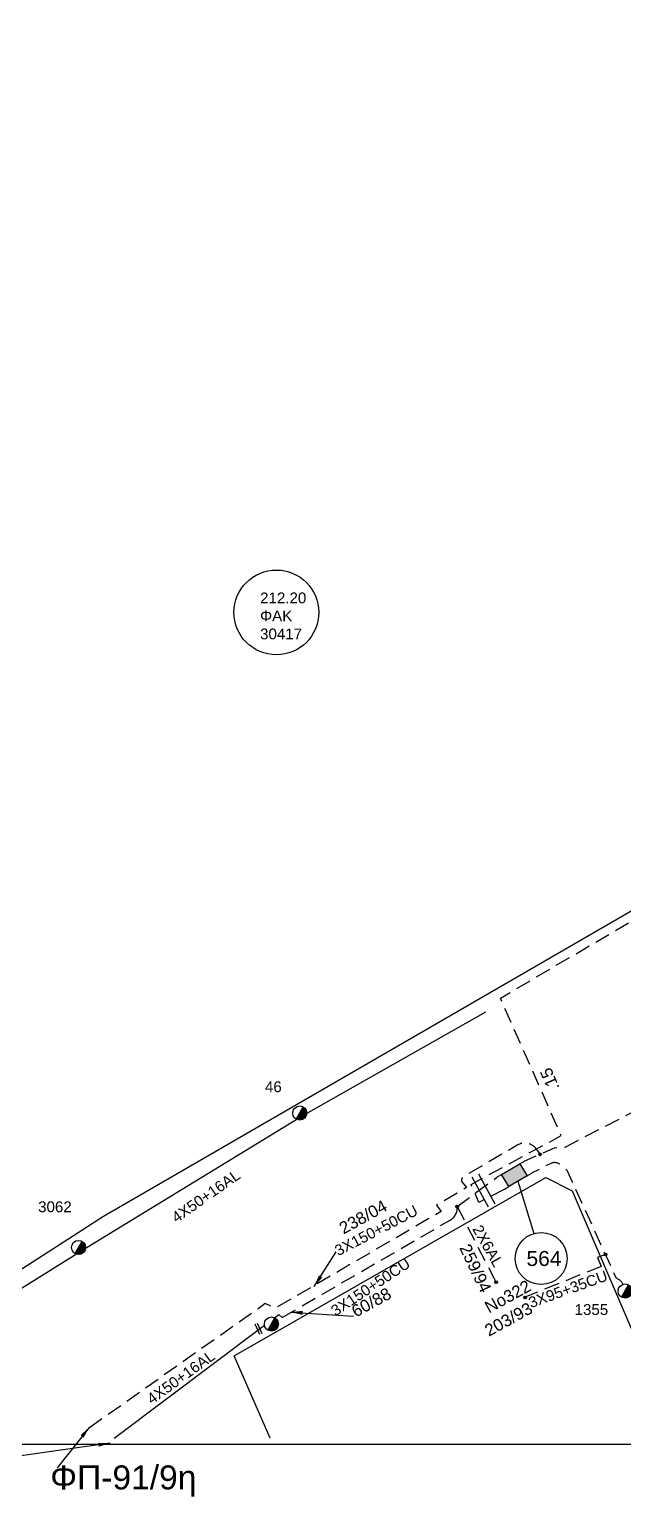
# Model space of a CAD drawing. Header units: millimetres. Extents: x 5010 to 7184, y -101 to 935.
# Drawn here: x 5357.2 to 5456.1, y -98.4 to 146.1 of the extents above; entities that cross this region are included whole.
import ezdxf
from ezdxf.enums import TextEntityAlignment as Align

# ---------------------------------------------------------------- set-up
doc = ezdxf.new("R2010")
doc.units = ezdxf.units.MM
doc.linetypes.add('DASHED', pattern=[19.05, 12.7, -6.35])
for name, color, linetype in [('Link Box 4 Διευθύνσεων', 7, 'Continuous'), ('Γέφυρες Εναερίου Δικτύου', 7, 'Continuous'), ('Γυμνά εναέρια ΧΤ και ΦΟΠ (3Φ)   4x50+16AL', 7, 'Continuous'), ('Επιγραφές - Σχήματα', 7, 'Continuous'), ('Καλώδια ΧΤ   2x6AL', 7, 'DASHED'), ('Καλώδια ΧΤ   3x150+50CU', 7, 'DASHED'), ('Καλώδια ΧΤ   3x95+35CU', 7, 'DASHED'), ('Μηχανική τομή', 7, 'Continuous'), ('Στύλος ΦΜ', 7, 'Continuous'), ('Στύλος ΦΜ @ 1', 7, 'Continuous'), ('Συνδέσεις', 7, 'Continuous'), ('Τομή', 7, 'Continuous'), ('Υπόβαθρο ΔΕΗ', 7, 'Continuous'), ('Υπόγεια Καλώδια Δικτύου ΧΤ   .15', 7, 'DASHED')]:
    doc.layers.add(name, color=color, linetype=linetype)
doc.styles.get("Standard").update_dxf_attribs({"font": 'arial.ttf'})
doc.linetypes.add('SYN_LINE', pattern='A,0.5,-0.0001,["/\\/\\/\\/",Standard,S=0.1,R=0,X=0,Y=-0.05],-0.25', length=0.7501)
doc.dimstyles.new('ISO-25', dxfattribs={"dimtxt": 2.5, "dimasz": 2.5, "dimexe": 1.25, "dimexo": 0.625, "dimtad": 1, "dimtxsty": 'Standard', "dimcen": 2.5, "dimaunit": 2, "dimazin": 0, "dimtfac": 1, "dimtmove": 0, "dimatfit": 3, "dimfxl": 1, "dimarcsym": 0})

# ---------------------------------------------------------------- blocks, each defined once
blk = doc.blocks.new('LINK BOX 4 ΑΝΑΧΩΡΗΣΕΩΝ')
at = {"layer": 'Link Box 4 Διευθύνσεων', "ltscale": 40}
blk.add_hatch(color=256, dxfattribs=at).paths.add_polyline_path([(-3.54, 0), (-3.54, -4.67), (3.54, -4.67), (3.54, 0)])
for p, q in [((-3.54, 0), (-5.33, 0)), ((5.33, 0), (3.54, 0)), ((-3.54, -4.67), (-5.33, -4.67)), ((5.33, -4.67), (3.54, -4.67))]:
    blk.add_line(p, q, dxfattribs=at)
blk.add_lwpolyline([(-3.54, -4.67), (-3.54, 0), (3.54, 0), (3.54, -4.67)], close=True, dxfattribs=at)
blk = doc.blocks.new('ΥΠΑΡΧΩΝ ΤΣΙΜΕΝΤΕΝΙΟΣ ΣΤΥΛΟΣ')
at = {"layer": 'Στύλος ΦΜ'}
blk.add_hatch(color=256, dxfattribs=at).paths.add_polyline_path([(-1.29, -2.28, 0.574793), (2.62, 0, 0.268822), (1.3, 2.27)])
blk.add_line((-1.29, -2.28), (1.3, 2.27), dxfattribs=at)
blk.add_circle((0, 0), 2.62, dxfattribs=at)
at = {"layer": 'Στύλος ΦΜ', "flags": 4}
for tag, p in [('ΑΡΙΘΜΟΣ', (-4.68, 8.05)), ('ΤΥΠΟΣ', (-4.91, 3.03))]:
    blk.add_attdef(tag, p, '', height=4, dxfattribs=at)
blk = doc.blocks.new('ΤΟΜΗ')
at = {"layer": 'Τομή', "ltscale": 40}
for p, q in [((-5.68, 0), (5.68, 0)), ((5.68, -2.33), (-5.68, -2.33))]:
    blk.add_line(p, q, dxfattribs=at)
blk = doc.blocks.new('_ΣΥΝΔΕΣΗ')
at = {"layer": 'Συνδέσεις', "linetype": 'SYN_LINE', "ltscale": 40}
blk.add_hatch(color=256, dxfattribs=at).paths.add_polyline_path([(0.5, -0.01, 1), (-0.5, -0.01, 1)])
at = {"layer": 'Συνδέσεις'}
blk.add_circle((0, -0.01), 0.5, dxfattribs=at)
blk = doc.blocks.new('ΜΗΧΑΝΙΚΗ ΤΟΜΗ')
at = {"layer": 'Μηχανική τομή', "ltscale": 40}
for p, q in [((-1.89, 0.78), (1.89, 0.78)), ((1.89, 0), (-1.89, 0))]:
    blk.add_line(p, q, dxfattribs=at)

msp = doc.modelspace()

# ---------------------------------------------------------------- linework, layer by layer
at = {"layer": 'Γέφυρες Εναερίου Δικτύου', "color": 173, "linetype": 'DASHED', "ltscale": 0.2}
for p, q in [((5428.37, -50.06), (5435.01, -45.21)), ((5398.68, -68.1), (5399.26, -68.56))]:
    msp.add_line(p, q, dxfattribs=at)
at = {"layer": 'Γέφυρες Εναερίου Δικτύου', "color": 30, "linetype": 'DASHED', "ltscale": 0.2, "flags": 128}
msp.add_lwpolyline([(5455.99, -63.05, 0.217178), (5454.91, -62.07), (5446.68, -44.07), (5445.63, -43.14, 0.302293), (5443.96, -42.91), (5440.78, -44.52)], format="xyb", dxfattribs=at)
at = {"layer": 'Γέφυρες Εναερίου Δικτύου', "color": 173, "linetype": 'DASHED', "ltscale": 0.2}
msp.add_arc((5426.07, -50.33), 2.32, 300.1084, 6.7192, dxfattribs=at)
at = {"layer": 'Γυμνά εναέρια ΧΤ και ΦΟΠ (3Φ)   4x50+16AL', "color": 173}
for p, q in [((5397.99, -68.62), (5398.68, -68.1)), ((5371.25, -88.69), (5396.3, -69.88))]:
    msp.add_line(p, q, dxfattribs=at)
at = {"layer": 'Γυμνά εναέρια ΧΤ και ΦΟΠ (3Φ)   4x50+16AL', "color": 173, "flags": 128}
msp.add_lwpolyline([(5338.48, -89.74), (5326.69, -81.87), (5367.05, -56.67), (5402.39, -35.1), (5433.17, -17.65), (5433.17, -17.65)], dxfattribs=at)
at = {"layer": 'Επιγραφές - Σχήματα', "linetype": 'Continuous', "ltscale": 0.2}
msp.add_line((5438.49, -45.87), (5441.12, -54.6), dxfattribs=at)
at = {"layer": 'Επιγραφές - Σχήματα'}
msp.add_lwpolyline([(5045.81, 913.83), (7035.6, 913.83), (7035.6, -89.73), (5045.81, -89.73)], close=True, dxfattribs=at)
at = {"layer": 'Επιγραφές - Σχήματα', "linetype": 'Continuous', "ltscale": 0.2}
for centre, radius in [((5398.28, 48.94), 7.06), ((5442.37, -58.75), 4.33)]:
    msp.add_circle(centre, radius, dxfattribs=at)
at = {"layer": 'Καλώδια ΧΤ   2x6AL', "color": 173, "linetype": 'DASHED', "ltscale": 0.2, "flags": 128}
msp.add_lwpolyline([(5428.37, -50.06), (5434.84, -62.69)], dxfattribs=at)
at = {"layer": 'Καλώδια ΧΤ   3x150+50CU', "color": 173, "linetype": 'DASHED', "ltscale": 0.2}
msp.add_line((5399.26, -68.56), (5427.23, -52.34), dxfattribs=at)
at = {"layer": 'Καλώδια ΧΤ   3x150+50CU', "color": 27, "linetype": 'DASHED', "ltscale": 0.2, "flags": 128}
msp.add_lwpolyline([(5442.23, -41.36), (5441.59, -40.5, 0.387774), (5438.38, -39.87), (5429.47, -45.07, 0.401845), (5429.2, -46.03), (5429.96, -46.92), (5424.94, -49.88), (5425.69, -50.91), (5398.09, -67.04), (5396.44, -66.27), (5367.18, -86.94)], format="xyb", dxfattribs=at)
at = {"layer": 'Καλώδια ΧΤ   3x95+35CU', "color": 30, "linetype": 'DASHED', "ltscale": 0.2}
msp.add_line((5451.77, -58.59), (5452.36, -60.06), dxfattribs=at)
at = {"layer": 'Καλώδια ΧΤ   3x95+35CU', "color": 30, "linetype": 'DASHED', "ltscale": 0.2, "flags": 128}
for points in [[(5453.08, -58.07), (5451.77, -58.59)], [(5452.36, -60.06), (5439.66, -65.2)]]:
    msp.add_lwpolyline(points, dxfattribs=at)
at = {"layer": 'Υπόβαθρο ΔΕΗ', "flags": 128}
msp.add_lwpolyline([(5040.17, 368.17), (5077.26, 393.84), (5086.71, 401.51, -0.130124), (5106.03, 408.89), (5247.18, 400.57, -0.110076), (5273.75, 391.2), (5376.01, 324.2), (5456.77, 274.33), (5465.37, 269.29, 0.165982), (5507.7, 259.43), (5544.39, 270.93), (5560.23, 279.87, -0.021018), (5542.41, 218.05, -0.014819), (5520.23, 159, 0.028235), (5505.78, 113.42, -0.000628), (5490.46, 65.87, 0.029886), (5477.22, 10.65), (5369.49, -51.75), (5352.63, -62.64), (5328.15, -79.21), (5310.68, -89.81)], format="xyb", dxfattribs=at)
msp.add_lwpolyline([(5040.17, 368.17), (5077.26, 393.84), (5086.71, 401.51, -0.130124), (5106.03, 408.89), (5247.18, 400.57, -0.110076), (5273.75, 391.2), (5376.01, 324.2), (5456.77, 274.33), (5465.37, 269.29, 0.165982), (5507.7, 259.43), (5544.39, 270.93), (5560.23, 279.87, -0.021018), (5542.41, 218.05, -0.014819), (5520.23, 159, 0.028235), (5505.78, 113.42, -0.000628), (5490.46, 65.87, 0.029886), (5477.22, 10.65), (5369.49, -51.75), (5352.63, -62.64), (5328.15, -79.21), (5310.68, -89.81)], format="xyb", dxfattribs=at)
msp.add_lwpolyline([(5397.23, -88.68), (5391.27, -74.96), (5443.12, -45.25), (5447.51, -47.44), (5465.79, -90.09)], dxfattribs=at)
msp.add_lwpolyline([(5397.23, -88.68), (5391.27, -74.96), (5443.12, -45.25), (5447.51, -47.44), (5465.79, -90.09)], dxfattribs=at)
at = {"layer": 'Υπόγεια Καλώδια Δικτύου ΧΤ   .15', "color": 30, "linetype": 'DASHED', "ltscale": 0.2, "flags": 128}
msp.add_lwpolyline([(5436.19, -47.22), (5432, -49.41), (5430.69, -46.39), (5445.72, -38.26), (5436.38, -17.19), (5436.38, -17.19), (5435.57, -15.38), (5481.94, 11.99), (5483.38, 9.52), (5512.5, 26.45), (5513.23, 29.84), (5536.73, 43.16), (5562.19, 57.59), (5585.87, 71), (5587.81, 70.08), (5590.56, 71.69)], dxfattribs=at)
at = {"layer": 'Υπόγεια Καλώδια Δικτύου ΧΤ   .15', "color": 27, "linetype": 'DASHED', "ltscale": 0.2, "flags": 128}
msp.add_lwpolyline([(5475.06, -24.11), (5462.74, -31.7), (5446.3, -40.22), (5444.53, -40.35), (5439.6, -42.51)], dxfattribs=at)

# ---------------------------------------------------------------- block references
at = {"layer": 'Link Box 4 Διευθύνσεων', "xscale": 0.500000000000486, "yscale": 0.500000000000486, "zscale": 0.500000000000486, "rotation": 210.4636631955609}
msp.add_blockref('LINK BOX 4 ΑΝΑΧΩΡΗΣΕΩΝ', (5438.49, -45.87), dxfattribs=at)
at = {"layer": 'Μηχανική τομή', "xscale": 0.500000000000051, "yscale": 0.500000000000051, "zscale": 0.500000000000051, "rotation": 294.3175626862633}
msp.add_blockref('ΜΗΧΑΝΙΚΗ ΤΟΜΗ', (5395.13, -70.53), dxfattribs=at)
at = {"layer": 'Στύλος ΦΜ @ 1', "ltscale": 40}
ref = msp.add_blockref('ΥΠΑΡΧΩΝ ΤΣΙΜΕΝΤΕΝΙΟΣ ΣΤΥΛΟΣ', (5402.18, -34.5), dxfattribs=dict(at, xscale=0.4499999999998181, yscale=0.4499999999998181, zscale=0.4499999999998181))
ref.add_attrib('ΤΥΠΟΣ', '46', (5396.38, -31.02), dxfattribs={"layer": 'Στύλος ΦΜ', "height": 1.8, "flags": 4})
ref = msp.add_blockref('ΥΠΑΡΧΩΝ ΤΣΙΜΕΝΤΕΝΙΟΣ ΣΤΥΛΟΣ', (5402.18, -34.5), dxfattribs=dict(at, xscale=0.4499999999998181, yscale=0.4499999999998181, zscale=0.4499999999998181))
ref.add_attrib('ΤΥΠΟΣ', '46', (5396.38, -31.02), dxfattribs={"layer": 'Στύλος ΦΜ', "height": 1.8, "flags": 4})
ref = msp.add_blockref('ΥΠΑΡΧΩΝ ΤΣΙΜΕΝΤΕΝΙΟΣ ΣΤΥΛΟΣ', (5365.34, -56.91), dxfattribs=dict(at, xscale=0.4499999999998181, yscale=0.4499999999998181, zscale=0.4499999999998181))
ref.add_attrib('ΤΥΠΟΣ', '3062', (5358.61, -51.03), dxfattribs={"layer": 'Στύλος ΦΜ', "height": 1.8, "flags": 4})
ref = msp.add_blockref('ΥΠΑΡΧΩΝ ΤΣΙΜΕΝΤΕΝΙΟΣ ΣΤΥΛΟΣ', (5365.34, -56.91), dxfattribs=dict(at, xscale=0.4499999999998181, yscale=0.4499999999998181, zscale=0.4499999999998181))
ref.add_attrib('ΤΥΠΟΣ', '3062', (5358.61, -51.03), dxfattribs={"layer": 'Στύλος ΦΜ', "height": 1.8, "flags": 4})
ref = msp.add_blockref('ΥΠΑΡΧΩΝ ΤΣΙΜΕΝΤΕΝΙΟΣ ΣΤΥΛΟΣ', (5456.35, -64.17), dxfattribs=dict(at, xscale=0.4499999999998181, yscale=0.4499999999998181, zscale=0.4499999999998181))
ref.add_attrib('ΤΥΠΟΣ', '1355', (5447.94, -68.15), dxfattribs={"layer": 'Στύλος ΦΜ', "height": 1.8, "flags": 4})
at = {"layer": 'Στύλος ΦΜ @ 1', "ltscale": 40, "xscale": 0.4499999999998181, "yscale": 0.4499999999998181, "zscale": 0.4499999999998181}
msp.add_blockref('ΥΠΑΡΧΩΝ ΤΣΙΜΕΝΤΕΝΙΟΣ ΣΤΥΛΟΣ', (5397.46, -69.67), dxfattribs=at)
msp.add_blockref('ΥΠΑΡΧΩΝ ΤΣΙΜΕΝΤΕΝΙΟΣ ΣΤΥΛΟΣ', (5397.46, -69.67), dxfattribs=at)
at = {"layer": 'Συνδέσεις', "xscale": 0.4500000000000455, "yscale": 0.4500000000000455, "zscale": 0.4500000000000455}
for p in [(5442.18, -41.38), (5428.39, -50.07), (5453.1, -58.08), (5434.86, -62.7), (5439.68, -65.22)]:
    msp.add_blockref('_ΣΥΝΔΕΣΗ', p, dxfattribs=at)
at = {"layer": 'Τομή', "xscale": 0.4999999999999916, "yscale": 0.4999999999999916, "zscale": 0.4999999999999916, "rotation": 298.7604921480912}
msp.add_blockref('ΤΟΜΗ', (5433.28, -47.12), dxfattribs=at)
msp.add_blockref('ΤΟΜΗ', (5433.28, -47.12), dxfattribs=at)

# ---------------------------------------------------------------- texts
at = {"layer": 'Γυμνά εναέρια ΧΤ και ΦΟΠ (3Φ)   4x50+16AL'}
for rotation, p in [(35.1682, (5386.54, -48.33)), (35.9134, (5382.38, -78.52))]:
    msp.add_text('4X50+16AL', height=1.8, rotation=rotation, dxfattribs=at).set_placement(p, align=Align.MIDDLE)
at = {"layer": 'Επιγραφές - Σχήματα', "linetype": 'Continuous', "ltscale": 0.2, "attachment_point": 1}
for s, insert, char_height, width in [('212.20\\PΦΑΚ\\P30417', (5395.57, 52.26), 1.8, 19.5773), ('564', (5439.92, -57.49), 2.5, 4.1351)]:
    msp.add_mtext(s, dxfattribs=dict(at, insert=insert, char_height=char_height, width=width))
at = {"layer": 'Επιγραφές - Σχήματα', "linetype": 'DASHED', "ltscale": 0.2, "char_height": 2, "width": 17.7581, "attachment_point": 1}
for s, insert, rotation in [('238/04', (5408.49, -53), 28.8044), ('259/94', (5430.5, -56.07), 295.4363), ('Νο322', (5432.71, -66.18), 28.8044), ('60/88', (5410.55, -66.85), 28.8044), ('203/93', (5432.7, -70.05), 28.8044)]:
    msp.add_mtext(s, dxfattribs=dict(at, insert=insert, rotation=rotation))
at = {"layer": 'Επιγραφές - Σχήματα', "linetype": 'DASHED', "ltscale": 0.2, "insert": (5360.63, -93.23), "char_height": 4, "width": 17.2922, "attachment_point": 1}
msp.add_mtext('ΦΠ-91/9η', dxfattribs=at)
at = {"layer": 'Καλώδια ΧΤ   2x6AL', "ltscale": 0.2}
msp.add_text('2X6AL', height=1.8, rotation=299.5622, dxfattribs=at).set_placement((5433.5, -56.65), align=Align.MIDDLE)
at = {"layer": 'Καλώδια ΧΤ   3x150+50CU', "ltscale": 0.2}
for rotation, p in [(27.6236, (5414.9, -54.06)), (33.6649, (5413.95, -63.47))]:
    msp.add_text('3X150+50CU', height=1.8, rotation=rotation, dxfattribs=at).set_placement(p, align=Align.MIDDLE)
at = {"layer": 'Καλώδια ΧΤ   3x95+35CU', "ltscale": 0.2}
msp.add_text('3X95+35CU', height=1.8, rotation=19.8678, dxfattribs=at).set_placement((5446.83, -63.84), align=Align.MIDDLE)
at = {"layer": 'Υπόγεια Καλώδια Δικτύου ΧΤ   .15', "linetype": 'DASHED', "ltscale": 0.2, "insert": (5443.65, -31.09), "char_height": 2, "width": 17.7581, "attachment_point": 1, "rotation": 113.7364}
msp.add_mtext('.15', dxfattribs=at)

# ---------------------------------------------------------------- leaders
at = {"layer": 'Επιγραφές - Σχήματα', "ltscale": 40}
for points in [[(5404.57, -63.43), (5408.23, -57.65)], [(5400.63, -67.67), (5411.12, -68.36)], [(5367.17, -86.83), (5361.79, -93.61)], [(5370.63, -89.51), (5350.4, -92.37)]]:
    msp.add_leader(points, dimstyle='ISO-25', override={"dimasz": 2, "dimtad": 0}, dxfattribs=at)

doc.saveas('drawing.dxf')
